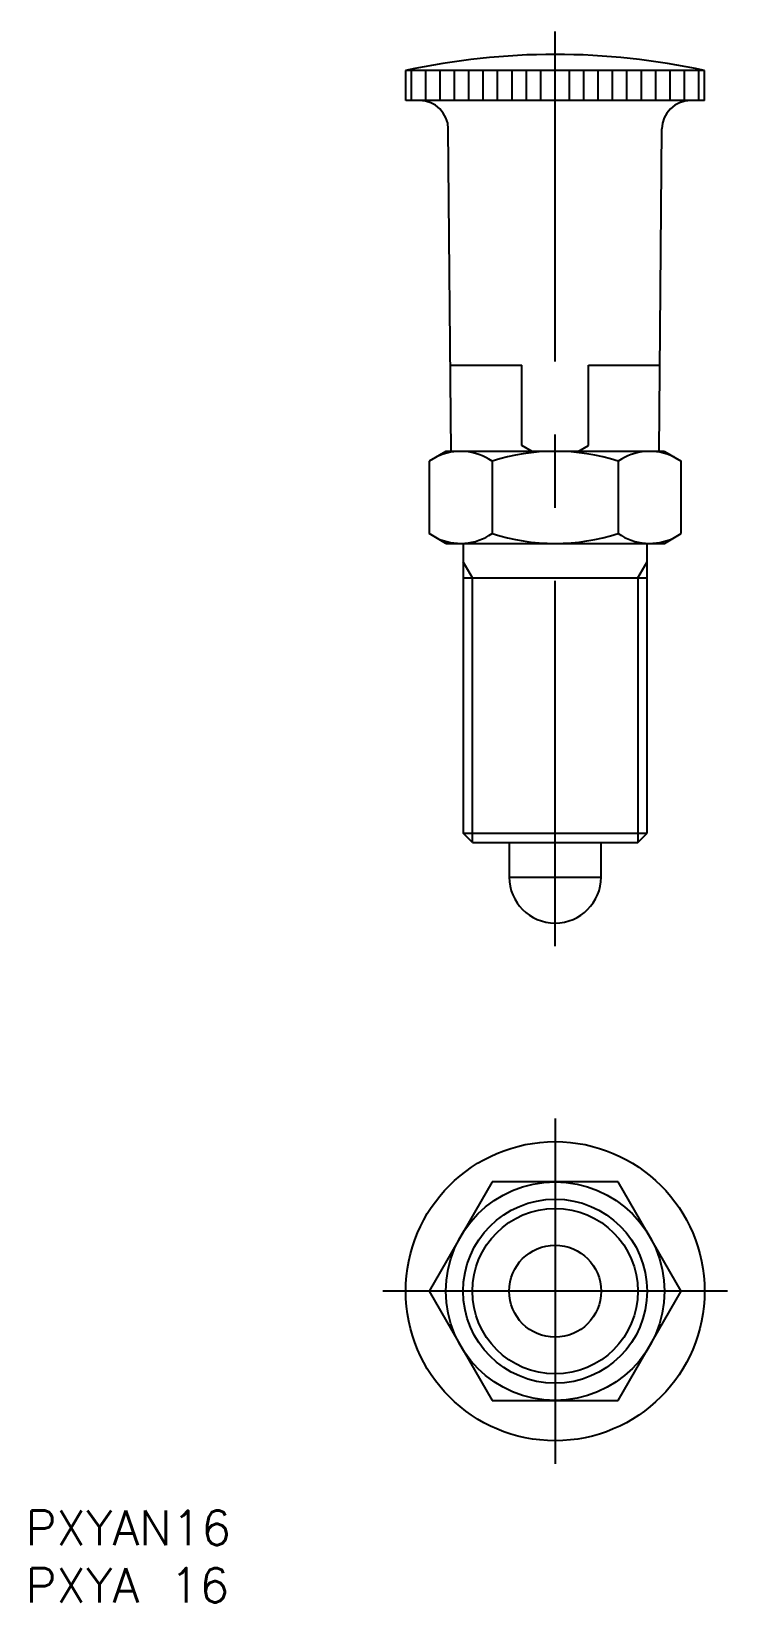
# Model space of a CAD drawing. Extents: x -46 to 15, y -27 to 110.
import ezdxf

# ---------------------------------------------------------------- set-up
doc = ezdxf.new("R2010")
doc.units = 0
doc.linetypes.add('CENTER', pattern=[50.8, 31.75, -6.35, 6.35, -6.35])
doc.layers.get('0').update_dxf_attribs({"linetype": 'CONTINUOUS'})
doc.layers.add('CENTER', color=1, linetype='CENTER')
doc.styles.get("Standard").update_dxf_attribs({"font": 'txt.shx', "height": 3, "bigfont": 'bigfont.shx'})

# ---------------------------------------------------------------- blocks, each defined once
blk = doc.blocks.new('*U2')
at = {"color": 7, "linetype": 'CONTINUOUS'}
blk.add_text('PXYA 16', height=3, dxfattribs=at).set_placement((-46.07, -27.07))
blk = doc.blocks.new('*U3')
at = {"color": 7, "linetype": 'CONTINUOUS'}
blk.add_text('PXYAN16', height=3, dxfattribs=at).set_placement((-46.07, -22.07))

msp = doc.modelspace()

# ---------------------------------------------------------------- linework, layer by layer
at = {"color": 7, "linetype": 'CONTINUOUS'}
for p, q in [((-13, 103.5), (-13, 106.1)), ((13, 106.1), (-13, 106.1)), ((-12.5, 103.5), (-12.5, 106.1)), ((-11.25, 103.5), (-11.25, 106.1)), ((-10, 103.5), (-10, 106.1)), ((-8.75, 103.5), (-8.75, 106.1)), ((-7.5, 103.5), (-7.5, 106.1)), ((-6.25, 103.5), (-6.25, 106.1)), ((-5, 103.5), (-5, 106.1)), ((-3.75, 103.5), (-3.75, 106.1)), ((-2.5, 103.5), (-2.5, 106.1)), ((-1.25, 103.5), (-1.25, 106.1)), ((0, 103.5), (0, 106.1)), ((1.25, 103.5), (1.25, 106.1)), ((2.5, 103.5), (2.5, 106.1)), ((3.75, 103.5), (3.75, 106.1)), ((5, 103.5), (5, 106.1)), ((6.25, 103.5), (6.25, 106.1)), ((7.5, 103.5), (7.5, 106.1)), ((8.75, 103.5), (8.75, 106.1)), ((10, 103.5), (10, 106.1)), ((11.25, 103.5), (11.25, 106.1)), ((12.5, 103.5), (12.5, 106.1)), ((13, 103.5), (13, 106.1)), ((13, 103.5), (-13, 103.5)), ((-9.05, 73), (-9.29, 101.02)), ((9.05, 73), (9.29, 101.02)), ((-9.11, 80.5), (-2.9, 80.5)), ((-2.9, 73.52), (-2.9, 80.5)), ((2.9, 80.5), (9.11, 80.5)), ((2.9, 73.52), (2.9, 80.5)), ((-9.5, 73), (-10.97, 72.15)), ((9.5, 73), (-9.5, 73)), ((-2, 73), (-2.9, 73.52)), ((2, 73), (2.9, 73.52)), ((9.5, 73), (10.97, 72.15)), ((-10.97, 72.15), (-10.97, 65.85)), ((-5.48, 72.15), (-5.48, 65.85)), ((5.48, 72.15), (5.48, 65.85)), ((10.97, 65.85), (10.97, 72.15)), ((-9.5, 65), (-10.97, 65.85)), ((9.5, 65), (10.97, 65.85)), ((-9.5, 65), (9.5, 65)), ((-8, 65), (-8, 39.81)), ((8, 39.81), (8, 65)), ((-8, 62), (8, 62)), ((-8, 39.81), (8, 39.81)), ((-7.19, 39), (-8, 39.81)), ((7.19, 39), (8, 39.81)), ((-7.19, 39), (7.19, 39)), ((-4, 39), (-4, 36)), ((4, 36), (4, 39)), ((-4, 36), (4, 36)), ((-5.48, 9.5), (-10.97, 0)), ((5.48, 9.5), (-5.48, 9.5)), ((10.97, 0), (5.48, 9.5)), ((-10.97, 0), (-5.48, -9.5)), ((5.48, -9.5), (10.97, 0)), ((-5.48, -9.5), (5.48, -9.5))]:
    msp.add_line(p, q, dxfattribs=at)
at = {"color": 3, "linetype": 'CONTINUOUS'}
for p, q in [((-7.19, 62), (-8, 63.41)), ((7.19, 62), (8, 63.41)), ((-7.19, 39), (-7.19, 62)), ((7.19, 62), (7.19, 39))]:
    msp.add_line(p, q, dxfattribs=at)
at = {"color": 7, "linetype": 'CONTINUOUS'}
for radius in [13, 9.5, 8, 4]:
    msp.add_circle((0, 0), radius, dxfattribs=at)
at = {"color": 3, "linetype": 'CONTINUOUS'}
msp.add_circle((0, 0), 7.19, dxfattribs=at)
at = {"color": 7, "linetype": 'CONTINUOUS'}
for centre, radius, start, end in [((0, 46.44), 61.06, 77.7067, 102.2933), ((-11.79, 101), 2.5, 0.5, 90), ((11.79, 101), 2.5, 90, 179.5), ((-8.23, 68.14), 4.86, 55.6158, 115.6158), ((0, 54.85), 18.15, 72.4121, 107.5879), ((8.23, 68.14), 4.86, 64.3842, 124.3842), ((-8.23, 69.86), 4.86, 244.3842, 304.3842), ((0, 83.15), 18.15, 252.4121, 287.5879), ((8.23, 69.86), 4.86, 235.6158, 295.6158), ((0, 36), 4, 180, 360)]:
    msp.add_arc(centre, radius, start, end, dxfattribs=at)
at = {"layer": 'CENTER', "color": 1, "linetype": 'CENTER'}
for p, q in [((0, 30), (0, 109.5)), ((0, 15), (0, -15)), ((15, 0), (-15, 0))]:
    msp.add_line(p, q, dxfattribs=at)

# ---------------------------------------------------------------- block references
at = {"color": 7, "linetype": 'CONTINUOUS'}
for name in ['*U3', '*U2']:
    msp.add_blockref(name, (0, 0), dxfattribs=at)

doc.saveas('drawing.dxf')
